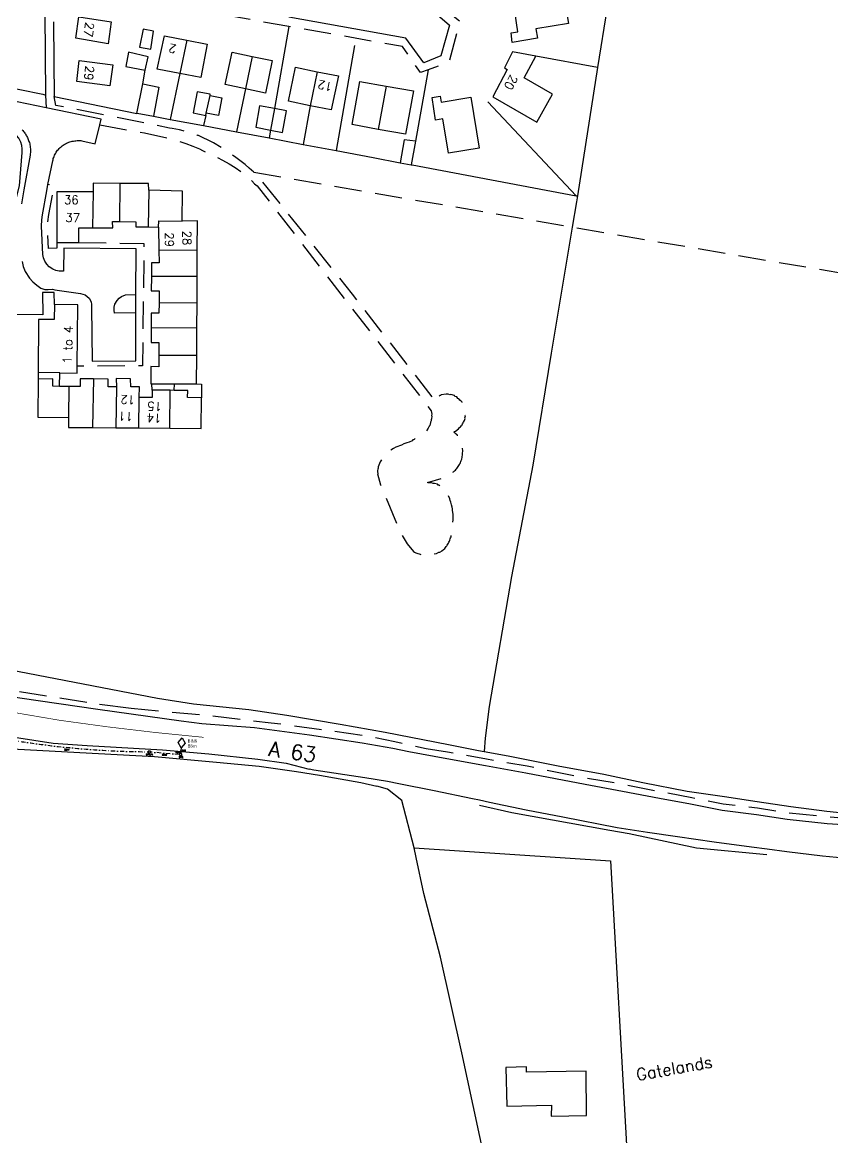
# Model space of a CAD drawing. Extents: x 441020 to 630336, y 432046 to 448236.
# Drawn here: x 629130.1 to 629318.4, y 447420.8 to 447680 of the extents above; entities that cross this region are included whole.
import ezdxf
from ezdxf.enums import TextEntityAlignment as Align

# ---------------------------------------------------------------- set-up
doc = ezdxf.new("R2010")
doc.units = 0
for name, pattern in [('1004', [6, 4, -2]), ('DASHDOT1', [2, 1, -0.5, 0, -0.5]), ('HIDDEN', [9.525, 6.35, -3.175]), ('SDLoops', [2, 1, 0, 1])]:
    doc.linetypes.add(name, pattern=pattern)
doc.layers.get('0').update_dxf_attribs({"color": 222, "linetype": 'CONTINUOUS'})
for name, color, linetype in [('BUILDOUT', 8, 'CONTINUOUS'), ('BUILDPK', 8, 'HIDDEN'), ('BUILDTXT', 8, 'CONTINUOUS'), ('du-EXISTINGBOX', 181, 'CONTINUOUS'), ('du-EXISTINGDUCT-F1', 181, 'DASHDOT1'), ('du-EXISTINGTEXT', 181, 'CONTINUOUS'), ('du-UTMCBOX', 40, 'CONTINUOUS'), ('du-UTMCDUCT-F1', 40, 'DASHDOT1'), ('du-UTMCTEXT', 40, 'CONTINUOUS'), ('GENLINE', 8, 'CONTINUOUS'), ('GENPECK', 8, 'HIDDEN'), ('LINES', 7, 'CONTINUOUS'), ('ROAD', 7, 'CONTINUOUS'), ('ROADTXT', 7, 'CONTINUOUS'), ('UTC MOVA LOOP LABELS', 1, 'CONTINUOUS'), ('UTC MOVA LOOPS', 3, 'CONTINUOUS')]:
    doc.layers.add(name, color=color, linetype=linetype)
doc.styles.add('KTS_TAHOMA', font='tahoma.ttf')
doc.styles.get("Standard").update_dxf_attribs({"font": 'simplex'})

# ---------------------------------------------------------------- blocks, each defined once
blk = doc.blocks.new('SPB')
at = {"flags": 128}
blk.add_lwpolyline([(-0.275, 0.2), (-0.275, -0.2), (0.275, -0.2), (0.275, 0.2)], close=True, dxfattribs=at)
blk = doc.blocks.new('A$C74C95650')
at = {"layer": 'UTC MOVA LOOPS'}
for p, q in [((0, 1.24), (0.92, 2.33)), ((0.69, 0), (0, 1.24)), ((1.61, 1.08), (0.69, 0)), ((0.92, 2.33), (1.61, 1.08))]:
    blk.add_line(p, q, dxfattribs=at)
blk = doc.blocks.new('TLB')
for p, q in [((-0.1, 0.1), (-0.1, -0.1)), ((0.1, 0.1), (-0.1, 0.1)), ((0.1, -0.1), (0.1, 0.1)), ((-0.1, -0.1), (0.1, -0.1))]:
    blk.add_line(p, q)

msp = doc.modelspace()

# ---------------------------------------------------------------- linework, layer by layer
at = {"layer": 'BUILDOUT', "flags": 128}
for points in [[(629244.11, 447685.13), (629255.76, 447686.99), (629256.96, 447679.69), (629249.36, 447678.44), (629249.74, 447676.28), (629243.91, 447675.34), (629243.63, 447677.53), (629245.2, 447677.81), (629244.11, 447685.13)], [(629143.23, 447681.24), (629150.74, 447680.13), (629150.02, 447675.03), (629142.48, 447676.33), (629143.23, 447681.24)], [(629163.11, 447676.84), (629168.27, 447675.83), (629172.99, 447674.94), (629171.53, 447667.16), (629166.69, 447668.13), (629161.43, 447669.13), (629163.11, 447676.84)], [(629183.46, 447672.02), (629188.09, 447671.12), (629186.59, 447663.54), (629181.95, 447664.54), (629177.2, 447665.53), (629178.82, 447673.03), (629183.46, 447672.02)], [(629249.36, 447672.14), (629244, 447673.12), (629242.12, 447669.44), (629242.7, 447669.03), (629239.36, 447662.65), (629249.65, 447656.76), (629253.26, 447663.29), (629246.7, 447667.1), (629249.36, 447672.14)], [(629143.31, 447671.09), (629151.1, 447670.14), (629150.44, 447665.25), (629142.75, 447666.22), (629143.31, 447671.09)], [(629196.99, 447660.6), (629191.91, 447661.64), (629193.55, 447669.55), (629198.61, 447668.52), (629203.55, 447667.57), (629201.81, 447659.64), (629196.99, 447660.6)], [(629208.47, 447666.21), (629214.64, 447665.17), (629220.93, 447664.05), (629219.07, 447653.97), (629212.78, 447655.09), (629206.68, 447656.24), (629208.47, 447666.21)], [(629214.64, 447665.17), (629212.78, 447655.09)], [(629234.3, 447662.56), (629236.2, 447650.71), (629229.09, 447649.55), (629227.78, 447657.55), (629226.1, 447657.25), (629225.27, 447662.49), (629227.15, 447662.82), (629227.39, 447661.44), (629234.3, 447662.56)], [(629170.72, 447626.97), (629161.79, 447627.01), (629161.87, 447624.07), (629160.07, 447624.09), (629160.06, 447620.94), (629160.04, 447617.62), (629161.85, 447617.62), (629161.84, 447614.8), (629161.83, 447612.43), (629160.02, 447612.43), (629160, 447608.98), (629159.98, 447605.59), (629161.79, 447605.57), (629161.78, 447602.58), (629161.76, 447599.95), (629159.96, 447599.97), (629159.94, 447596), (629160.16, 447596), (629165.42, 447595.97), (629165.59, 447595.97), (629170.57, 447595.95), (629170.6, 447602.53), (629170.63, 447608.94), (629170.67, 447614.76), (629170.69, 447620.9), (629170.72, 447626.97), (629170.79, 447633.82), (629167.18, 447633.8), (629167.28, 447640.76), (629159.47, 447640.95), (629159.43, 447642.57), (629152.79, 447642.57), (629146.51, 447642.6), (629146.5, 447640.58), (629138.06, 447640.63), (629138.11, 447632.14), (629138.1, 447628.83), (629143.19, 447628.81), (629143.21, 447632.2), (629146.4, 447632.22), (629151.07, 447632.26), (629151.02, 447633.67), (629152.7, 447633.67), (629156.45, 447633.65), (629156.44, 447632.44), (629159.33, 447632.43), (629161.75, 447632.42), (629161.79, 447627.01)], [(629152.7, 447633.67), (629152.79, 447642.57)], [(629159.47, 447640.95), (629159.33, 447632.43)], [(629146.5, 447640.58), (629146.4, 447632.22)], [(629161.75, 447632.42), (629161.76, 447633.82), (629167.18, 447633.8)], [(629170.69, 447620.9), (629160.06, 447620.94)], [(629138.77, 447598.52), (629142.81, 447598.49), (629142.82, 447600.07), (629142.94, 447614.37), (629137.54, 447614.42), (629137.51, 447610.91), (629133.87, 447610.94), (629133.77, 447598.6)], [(629170.67, 447614.76), (629161.84, 447614.8)], [(629170.63, 447608.94), (629160, 447608.98)], [(629170.6, 447602.53), (629161.78, 447602.58)], [(629151.96, 447595.28), (629150.04, 447595.29), (629150.05, 447597.05), (629146.61, 447597.11), (629143.49, 447597.16), (629143.5, 447595.34), (629140.87, 447595.36), (629138.74, 447595.38), (629137.14, 447595.47), (629137.16, 447597.1), (629133.76, 447597.04), (629133.69, 447588.2), (629140.84, 447588.14)], [(629138.77, 447598.52), (629133.77, 447598.6)], [(629140.87, 447595.36), (629140.84, 447588.14), (629140.83, 447585.85), (629146.41, 447585.81), (629151.77, 447585.77), (629157.13, 447585.72), (629164.37, 447585.67), (629171.63, 447585.62), (629171.67, 447592.72), (629168.48, 447592.76), (629168.5, 447594.43), (629165.47, 447594.45), (629165.37, 447594.46), (629164.44, 447594.47), (629160.22, 447594.5), (629160.21, 447592.81), (629157.25, 447592.83), (629157.29, 447595.24), (629155.28, 447595.26), (629155.22, 447597.11), (629151.91, 447597.18), (629151.96, 447595.28), (629151.77, 447585.77)], [(629146.61, 447597.11), (629146.41, 447585.81)], [(629164.37, 447585.67), (629164.44, 447594.47)], [(629157.13, 447585.72), (629157.25, 447592.83)], [(629242.61, 447428.11), (629253.03, 447428.33), (629252.97, 447425.78), (629261.18, 447425.92), (629261.07, 447436.26), (629247.19, 447436.03), (629247.18, 447437.25), (629242.43, 447437.12), (629242.61, 447428.11)]]:
    msp.add_lwpolyline(points, dxfattribs=at)
at = {"layer": 'BUILDPK', "flags": 128}
for points in [[(629133.77, 447598.6), (629133.76, 447597.04)], [(629138.74, 447595.38), (629138.77, 447598.52)], [(629160.22, 447594.5), (629160.16, 447596)], [(629165.37, 447594.46), (629165.42, 447595.97)]]:
    msp.add_lwpolyline(points, dxfattribs=at)
at = {"layer": 'du-EXISTINGDUCT-F1', "flags": 128}
msp.add_lwpolyline([(629125.65, 447513.54, 0.008108), (629132.03, 447512.51, 0.008108), (629138.44, 447511.69, 0.01305), (629148.81, 447510.81, 0.01305), (629159.21, 447510.47)], format="xyb", dxfattribs=at)
at = {"layer": 'du-UTMCDUCT-F1', "flags": 128}
for points in [[(629166.53, 447509.82), (629159.91, 447510.38)], [(629166.94, 447510.58), (629166.91, 447510.09)]]:
    msp.add_lwpolyline(points, dxfattribs=at)
at = {"layer": 'GENLINE', "flags": 128}
for points in [[(629268.35, 447697.86), (629268.23, 447697.43), (629263.74, 447669.52), (629259.09, 447639.64), (629258.82, 447638.28), (629257.83, 447632.41), (629252.98, 447603.11), (629248.67, 447577.06), (629243.71, 447551.2), (629238.51, 447521.02), (629237.58, 447513.65)], [(629137.34, 447680.09), (629137.36, 447670.85), (629137.48, 447662.74), (629156.66, 447658.84), (629156.75, 447658.85), (629160.53, 447658.2), (629164.43, 447657.37), (629172.19, 447656.01), (629179.87, 447654.53), (629187.43, 447653.13), (629195.32, 447651.58), (629202.98, 447650.2), (629211.59, 447648.58), (629217.9, 447647.37), (629220.42, 447646.9), (629220.64, 447646.84), (629258.77, 447639.69), (629259.09, 447639.64)], [(629158.16, 447678.4), (629157.28, 447674.18), (629159.9, 447673.73), (629160.58, 447677.92), (629158.16, 447678.4)], [(629191.97, 447679.02), (629188.65, 447659.95), (629187.72, 447654.91), (629187.43, 447653.13)], [(629168.27, 447675.83), (629166.69, 447668.13), (629164.43, 447657.37)], [(629207.28, 447674.63), (629202.98, 447650.2)], [(629156.66, 447658.84), (629158.08, 447665.69), (629158.64, 447668.84), (629159.3, 447672), (629154.75, 447673.02), (629154.11, 447669.76), (629158.64, 447668.84)], [(629183.46, 447672.02), (629181.95, 447664.54), (629179.87, 447654.53)], [(629263.74, 447669.52), (629249.36, 447672.14)], [(629198.61, 447668.52), (629196.99, 447660.6), (629195.32, 447651.58)], [(629224.34, 447668.92), (629221.39, 447652.35), (629220.42, 447646.9)], [(629121.15, 447666.04), (629127.89, 447664.7), (629129.47, 447664.37), (629134.84, 447663.29), (629135.27, 447663.16), (629135.48, 447663.1)], [(629158.08, 447665.69), (629161.77, 447664.92), (629160.53, 447658.2)], [(629172.8, 447658.86), (629173.69, 447662.98), (629173.74, 447663.29), (629170.69, 447663.87), (629169.74, 447658.92), (629172.69, 447658.33), (629172.8, 447658.86)], [(629173.69, 447662.98), (629176.43, 447662.45), (629175.63, 447658.35), (629172.8, 447658.86)], [(629238.24, 447661.54), (629258.77, 447639.69)], [(629185.2, 447660.55), (629184.34, 447655.63), (629187.72, 447654.91), (629190.55, 447654.39), (629191.49, 447659.43), (629188.65, 447659.95), (629185.2, 447660.55)], [(629172.69, 447658.33), (629172.19, 447656.01)], [(629137.54, 447614.42), (629137.5, 447617.22), (629134.76, 447617.19), (629134.88, 447611.98), (629128.42, 447612.05), (629128.58, 447616.6), (629128.27, 447620.05), (629127.45, 447623.8), (629127.17, 447634.82), (629127.41, 447636.03), (629127.67, 447636.59), (629128.11, 447637.53), (629128.67, 447638.95), (629129.45, 447641.98), (629130.01, 447649.74), (629130.06, 447650.56), (629129.97, 447651.38), (629129.74, 447652.17), (629129.26, 447653.06), (629128.73, 447653.7), (629128.1, 447654.22), (629126.81, 447654.86), (629126.56, 447653.84)], [(629221.39, 447652.35), (629218.79, 447652.7), (629217.9, 447647.37)], [(629075.64, 447574.58), (629080.04, 447538.9), (629124.89, 447530), (629161.49, 447522.89)], [(629148.03, 447521.51), (629155.4, 447520.59)], [(629161.49, 447522.89), (629169.84, 447521.63), (629182.68, 447520.25), (629191.54, 447518.98), (629203.89, 447516.91), (629214.38, 447515.01), (629229.11, 447512.14)], [(629124.76, 447511.29), (629143.41, 447510.33), (629160.75, 447509.35), (629175.2, 447508.06), (629185.12, 447507.08), (629193.76, 447505.87)], [(629229.11, 447512.14), (629236.07, 447510.74), (629237.41, 447510.51), (629242.98, 447509.53), (629254.57, 447507.22), (629265.17, 447505.24), (629274.25, 447503.3), (629284.57, 447501.27), (629293.21, 447500.06), (629300.84, 447498.87), (629308.66, 447497.72), (629316.97, 447496.66), (629324.43, 447495.85), (629333.98, 447495.82), (629342.61, 447495.83), (629351.05, 447495.2), (629360.53, 447494.44), (629370.51, 447494.28), (629382.14, 447493.4), (629393.38, 447492.45), (629397.8, 447492.73), (629400.53, 447494.53), (629401.79, 447498.31)], [(629237.58, 447513.65), (629237.41, 447510.51)], [(629193.76, 447505.87), (629199.1, 447504.99), (629208.74, 447503.35), (629212.44, 447502.48)], [(629221.58, 447485.92), (629221.08, 447488.17), (629218.22, 447499.14), (629214.9, 447501.8), (629212.44, 447502.48)], [(629236.28, 447498.08), (629243.8, 447496.37), (629266.56, 447492.28), (629271.07, 447491.46), (629286.69, 447488.14), (629303.02, 447486.57)], [(629221.08, 447488.17), (629266.72, 447485.1), (629270.55, 447417.73), (629268.44, 447413.6), (629267.17, 447403.62), (629266.79, 447401.73), (629263.46, 447399.31), (629251.89, 447396.44), (629248.74, 447395.27), (629246, 447392.96), (629243.96, 447389.04)], [(629239.03, 447408.79), (629232.19, 447440.48), (629227.22, 447462.75), (629223.38, 447477.51), (629221.58, 447485.92)]]:
    msp.add_lwpolyline(points, dxfattribs=at)
at = {"layer": 'GENPECK', "flags": 128}
for points in [[(629209.98, 447740.62), (629207.09, 447712.27), (629205.12, 447693.64), (629205.1, 447692.01), (629205.25, 447690.62), (629205.49, 447689.85), (629205.91, 447688.6), (629206.6, 447687.61), (629207.01, 447686.97), (629208.07, 447686.14), (629209.23, 447685.33), (629210.44, 447684.84), (629211.61, 447684.54), (629222.25, 447682.36), (629225.73, 447685.11), (629231.76, 447680.29), (629229.2, 447670.7), (629224.34, 447668.92), (629222.62, 447668.31), (629218.39, 447674.37), (629191.97, 447679.02), (629169.74, 447682.99), (629158.07, 447685.19)], [(629135.48, 447663.1), (629135.63, 447660.08)], [(629148.05, 447656.14), (629158.48, 447654.28), (629164.92, 447652.89), (629166.44, 447652.35), (629168.06, 447651.82), (629169.69, 447651.2), (629171.23, 447650.56), (629171.91, 447650.17), (629173.56, 447649.45), (629175.11, 447648.71), (629176.57, 447647.95), (629178.14, 447647.11), (629179.51, 447646.24), (629181.37, 447644.94), (629182.79, 447643.77), (629183.41, 447643.17), (629184.04, 447642.47), (629184.64, 447641.97), (629225.09, 447589.73), (629225.23, 447588.95), (629225.18, 447588.63), (629225.22, 447588.44), (629225.12, 447587.81), (629225.06, 447587.6), (629225.1, 447587.4), (629224.95, 447587.07), (629224.89, 447586.85), (629224.82, 447586.64), (629224.78, 447586.33), (629224.62, 447586.1), (629224.55, 447585.88), (629224.45, 447585.86), (629224.39, 447585.65), (629223.91, 447584.95), (629223.55, 447584.69), (629223.29, 447584.44), (629222.93, 447584.17), (629222.65, 447584.02), (629222.29, 447583.75), (629221.73, 447583.45), (629221.56, 447583.32), (629221.28, 447583.17), (629221.1, 447583.03), (629220.8, 447582.98), (629220.64, 447582.75), (629219.99, 447582.43), (629219.41, 447582.23), (629218.74, 447582.01), (629218.19, 447581.7), (629216.84, 447581.26), (629216.29, 447580.96), (629214.85, 447579.89), (629214.17, 447579.16), (629213.81, 447578.9), (629213.57, 447578.55), (629213.5, 447578.33), (629213.18, 447577.87), (629213.05, 447577.44), (629212.91, 447577.11), (629212.78, 447576.68), (629212.73, 447576.37), (629212.67, 447576.15), (629212.62, 447575.84), (629212.56, 447575.63), (629212.67, 447575.04), (629212.57, 447575.02), (629213.32, 447572.51), (629217.77, 447561.72), (629219.51, 447558.78), (629220.94, 447557.01), (629221.18, 447556.84), (629221.51, 447556.7), (629221.94, 447556.57), (629222.27, 447556.43), (629222.48, 447556.36), (629223.11, 447556.27), (629223.32, 447556.21), (629223.62, 447556.26), (629223.93, 447556.22), (629224.14, 447556.15), (629226.31, 447556.54), (629226.87, 447556.84), (629227.06, 447556.87), (629227.62, 447557.17), (629227.6, 447557.27), (629227.88, 447557.42), (629228.24, 447557.69), (629228.56, 447558.15), (629228.74, 447558.29), (629228.8, 447558.5), (629229.13, 447558.97), (629229.19, 447559.18), (629229.35, 447559.41), (629229.42, 447559.63), (629229.46, 447559.94), (629229.53, 447560.15), (629229.69, 447560.39), (629229.73, 447560.7), (629229.8, 447560.91), (629229.84, 447561.23), (629229.91, 447561.44), (629229.86, 447561.74), (629229.92, 447561.95), (629229.96, 447562.26), (629230.03, 447562.48), (629230.07, 447562.79), (629230.02, 447563.09), (629230.09, 447563.3), (629230.13, 447563.61), (629230.1, 447563.81), (629230.21, 447564.34), (629230.14, 447564.73), (629230.16, 447565.14), (629230.18, 447565.65), (629230.02, 447566.54), (629230.05, 447566.95), (629229.98, 447567.34), (629229.79, 447567.82), (629229.67, 447568.51), (629229.5, 447568.88), (629229.43, 447569.28), (629228.93, 447570.41), (629228.66, 447570.77), (629228.49, 447571.14), (629228.24, 447571.4), (629228.11, 447571.58), (629226.95, 447572.39), (629226.73, 447572.46), (629226.5, 447572.62), (629225.86, 447572.81), (629225.55, 447572.85), (629225.12, 447572.98), (629224.92, 447572.95), (629224.61, 447572.99), (629224.41, 447572.96), (629224.2, 447573.02), (629228.24, 447574.25), (629228.42, 447574.38), (629228.72, 447574.43), (629229, 447574.58), (629229.18, 447574.72), (629229.73, 447575.02), (629229.91, 447575.15), (629230.07, 447575.38), (629230.25, 447575.52), (629230.51, 447575.77), (629230.69, 447575.9), (629230.85, 447576.13), (629231.03, 447576.27), (629231.68, 447577.19), (629231.75, 447577.41), (629231.91, 447577.64), (629231.95, 447577.95), (629232.02, 447578.17), (629232.16, 447578.5), (629232.29, 447578.93), (629232.38, 447579.55), (629232.35, 447579.75), (629232.44, 447580.37), (629232.09, 447582.34), (629231.79, 447582.9), (629231.75, 447583.1), (629231.62, 447583.28), (629231.47, 447583.55), (629231.23, 447583.72), (629231.18, 447584.01), (629230.95, 447584.17), (629230.82, 447584.35), (629230.59, 447584.51), (629230.45, 447584.69), (629230.34, 447584.77), (629230.52, 447584.91), (629230.71, 447584.94), (629231.43, 447585.48), (629231.67, 447585.82), (629231.85, 447585.96), (629232.01, 447586.19), (629232.19, 447586.32), (629232.27, 447586.44), (629232.34, 447586.65), (629232.5, 447586.89), (629232.56, 447587.1), (629232.81, 447587.45), (629232.93, 447587.88), (629232.9, 447588.07), (629233.03, 447588.5), (629232.97, 447588.8), (629233.04, 447589.01), (629233, 447589.21), (629233.07, 447589.42), (629232.91, 447590.31), (629232.77, 447590.49), (629232.74, 447590.69), (629232.59, 447590.96), (629232.55, 447591.16), (629232.29, 447591.52), (629232.25, 447591.72), (629232.12, 447591.9), (629232.02, 447591.88), (629231.99, 447592.08), (629231.77, 447592.14), (629231.5, 447592.5), (629231.29, 447592.56), (629231.02, 447592.92), (629230.59, 447593.05), (629230.46, 447593.23), (629229.6, 447593.48), (629229.41, 447593.45), (629228.98, 447593.57), (629228.78, 447593.54), (629228.57, 447593.6), (629227.38, 447593.39), (629227.2, 447593.26), (629227.11, 447593.24), (629226.93, 447593.11), (629226.94, 447593.01), (629226.75, 447592.97), (629226.59, 447592.74), (629226.6, 447592.64), (629226.42, 447592.51), (629226.44, 447592.41), (629226.36, 447592.3), (629226.3, 447592.08), (629226.31, 447591.98), (629226.23, 447591.87), (629226.25, 447591.77), (629206.77, 447616.85), (629184.84, 447644.24), (629183.86, 447645.18), (629182.78, 447646.11), (629181.82, 447646.95), (629179.7, 447648.61), (629178.56, 447649.32), (629176.82, 447650.53), (629174.53, 447651.96), (629170.87, 447653.74), (629170.67, 447653.71), (629169.89, 447654.08), (629169.13, 447654.35), (629168.28, 447654.6), (629167.44, 447654.76), (629166.58, 447655.01), (629164.9, 447655.32), (629164.27, 447655.41), (629137.85, 447660.68), (629137.48, 447662.74)], [(629183.86, 447645.18), (629257.83, 447632.41), (629305.07, 447624.35), (629346.44, 447617.27), (629419.3, 447605.62)], [(629138.1, 447628.83), (629138.12, 447627.47), (629136.13, 447627.44), (629135.95, 447631.1), (629135.88, 447632.92), (629136.21, 447635.31), (629137.44, 447641.88), (629136.04, 447642.31)], [(629143.19, 447628.81), (629158.32, 447628.57), (629157.98, 447600.18), (629142.82, 447600.07)], [(629156.47, 447612.45), (629156.48, 447616.77)], [(629170.57, 447595.95), (629171.72, 447595.93), (629171.67, 447592.72)], [(629074.07, 447578.26), (629075.49, 447566.22), (629077.09, 447550.36), (629078.63, 447537.12), (629079.29, 447535.72), (629080.12, 447534.44), (629080.24, 447534.36), (629081.33, 447533.34), (629082.61, 447532.45), (629084.06, 447531.69), (629085.68, 447531.16), (629087.23, 447531.03), (629088.34, 447531.03), (629100.17, 447529.07), (629118.76, 447526.17), (629136.22, 447523.38), (629148.03, 447521.51)], [(629155.4, 447520.59), (629173.37, 447518.9), (629187.89, 447517.22), (629201, 447515.48), (629210.17, 447514.16), (629216.59, 447512.87), (629223.89, 447511.22)], [(629223.89, 447511.22), (629228.9, 447510.48), (629237.93, 447508.83), (629247.36, 447507.16), (629261.06, 447504.41), (629269.85, 447502.92), (629278.48, 447501.2), (629285.63, 447499.83), (629292.9, 447498.38), (629300.88, 447497.46), (629308, 447496.29), (629317.2, 447495.38), (629325.75, 447494.67), (629335.2, 447494.11), (629340.74, 447493.77), (629345.56, 447493.51), (629351.6, 447493.26), (629357.34, 447492.96), (629362.06, 447492.68), (629369.3, 447491.94), (629378.22, 447490.88), (629384.71, 447490.4), (629389.96, 447489.41), (629394.82, 447488.95), (629397.81, 447488.67), (629400.77, 447489.19)]]:
    msp.add_lwpolyline(points, dxfattribs=at)
at = {"layer": 'LINES', "linetype": '1004', "const_width": 0.15, "flags": 128}
msp.add_lwpolyline([(629101.99, 447523.87, -0.003615), (629138.7, 447517.79, 0.013768), (629172.22, 447513.82, 3.650149)], format="xyb", dxfattribs=at)
at = {"layer": 'ROAD', "flags": 128}
for points in [[(629225.46, 447682.63), (629229.29, 447679.35), (629227.31, 447672.19), (629223.33, 447670.57), (629219.16, 447676.33), (629192, 447681.16)], [(629135.27, 447682.06), (629135.48, 447663.1)], [(629130.03, 447624.37), (629130.31, 447623.21), (629130.75, 447622.1), (629131.71, 447620.57), (629132.52, 447619.68), (629133.44, 447618.93), (629134.34, 447618.18), (629135.29, 447617.89), (629136.1, 447617.93), (629137.05, 447617.99), (629137.64, 447617.85), (629143.58, 447616.97), (629144.67, 447616.65), (629145.17, 447616.3), (629145.61, 447615.85), (629146.06, 447615), (629146.18, 447614.39), (629146.18, 447613.77), (629146.32, 447601.26), (629156.45, 447601.34), (629156.47, 447612.45), (629151.5, 447612.38), (629151.39, 447613.07), (629151.42, 447613.78), (629151.6, 447614.46), (629152.08, 447615.38), (629152.56, 447615.9), (629153.12, 447616.31), (629154.03, 447616.69), (629156.48, 447616.77), (629156.5, 447627.38), (629139.73, 447627.51), (629139.67, 447622.16), (629138.66, 447622.17), (629137.88, 447622.32), (629137.14, 447622.63), (629136.33, 447623.19), (629135.78, 447623.76), (629135.3, 447624.48), (629134.99, 447625.23), (629134.82, 447626.02), (629134.56, 447632.63), (629134.61, 447634.06), (629134.8, 447635.26), (629135.75, 447640.85), (629136.04, 447642.31), (629137.16, 447647.8), (629137.22, 447648.07), (629137.28, 447648.33), (629137.37, 447648.59), (629137.47, 447648.84), (629137.58, 447649.09), (629137.7, 447649.34), (629137.83, 447649.57), (629137.97, 447649.81), (629138.12, 447650.03), (629138.28, 447650.25), (629138.45, 447650.46), (629138.66, 447650.67), (629138.86, 447650.87), (629139.09, 447651.08), (629139.32, 447651.26), (629139.57, 447651.44), (629139.82, 447651.59), (629140.08, 447651.74), (629140.34, 447651.88), (629140.61, 447652), (629140.89, 447652.11), (629141.15, 447652.19), (629141.42, 447652.28), (629141.69, 447652.34), (629141.98, 447652.4), (629142.25, 447652.45), (629142.53, 447652.48), (629142.81, 447652.51), (629143.09, 447652.52), (629143.38, 447652.52), (629143.65, 447652.51), (629143.93, 447652.48), (629147.02, 447651.77), (629148.05, 447656.14), (629148.36, 447657.45), (629135.63, 447660.08), (629126.64, 447661.94)], [(629130.04, 447654.99), (629130.2, 447654.82), (629130.36, 447654.63), (629130.5, 447654.45), (629130.65, 447654.26), (629130.78, 447654.06), (629130.91, 447653.85), (629131.03, 447653.64), (629131.15, 447653.42), (629131.25, 447653.21), (629131.36, 447652.99), (629131.45, 447652.78), (629131.54, 447652.55), (629131.62, 447652.32), (629131.71, 447652.05), (629131.79, 447651.77), (629131.85, 447651.49), (629131.9, 447651.19), (629131.93, 447650.9), (629131.95, 447650.61), (629131.96, 447650.32), (629131.96, 447650.02), (629131.94, 447649.74), (629131.91, 447649.44), (629131.88, 447649.15), (629130.4, 447641.08), (629129.88, 447637.84)], [(629074.07, 447578.26), (629073.47, 447577.65), (629072.98, 447576.95), (629072.73, 447576.09), (629072.57, 447575.25), (629073.57, 447566.19), (629075, 447552.43), (629076.5, 447538.27), (629076.86, 447536.81), (629077.43, 447535.29), (629077.58, 447535.01), (629078.28, 447533.91), (629079.2, 447532.76), (629079.45, 447532.5), (629080.49, 447531.77), (629081.73, 447531.07), (629082.73, 447530.64), (629083.68, 447530.4), (629093.33, 447528.66), (629108.45, 447526.47), (629129.48, 447523), (629147.63, 447520.33), (629166.99, 447517.67), (629171.78, 447517)], [(629171.78, 447517), (629184.02, 447516.12), (629196.81, 447514.43), (629209.03, 447512.54), (629216.17, 447511.27), (629219.86, 447510.5)], [(629124.71, 447514.43), (629137.24, 447512.49), (629145.15, 447511.96), (629162.61, 447510.9), (629173.43, 447509.98), (629184.82, 447508.75), (629191.39, 447507.78), (629196.72, 447506.39)], [(629219.86, 447510.5), (629228.67, 447508.92), (629237.7, 447507.27), (629247.04, 447505.57), (629260.81, 447502.94), (629269.52, 447501.34), (629278.14, 447499.72), (629285.29, 447498.35), (629292.65, 447496.91), (629300.65, 447495.9), (629307.75, 447494.82), (629317.07, 447493.83), (629325.61, 447493.22)], [(629322.5, 447485.56), (629315.98, 447486.23), (629307.68, 447487.19), (629303.11, 447487.8), (629299.47, 447488.27), (629290.82, 447489.48), (629282.28, 447490.71), (629275.3, 447491.7), (629268.3, 447492.79), (629255.68, 447495.23), (629247.16, 447496.86), (629238.61, 447498.7), (629236.29, 447499.2), (629234.7, 447499.53), (629225.74, 447501.39), (629217.54, 447502.98), (629214.9, 447503.53), (629209.66, 447504.42), (629197.77, 447506.17), (629196.72, 447506.39)]]:
    msp.add_lwpolyline(points, dxfattribs=at)
at = {"layer": 'UTC MOVA LOOPS'}
msp.add_line((629166.98, 447511.36), (629166.94, 447510.68), dxfattribs=at)

# ---------------------------------------------------------------- block references
at = {"layer": 'du-EXISTINGBOX', "color": 6, "linetype": 'SDLoops', "rotation": 358.2206074090571}
msp.add_blockref('SPB', (629159.56, 447510.43), dxfattribs=at)
at = {"layer": 'du-UTMCBOX', "color": 0}
for name, p, rotation in [('SPB', (629166.88, 447509.83), 356.8793410631413), ('TLB', (629166.95, 447510.68), 354.809338258832)]:
    msp.add_blockref(name, p, dxfattribs=dict(at, rotation=rotation))
at = {"layer": 'UTC MOVA LOOPS'}
msp.add_blockref('A$C74C95650', (629166.29, 447511.36), dxfattribs=at)

# ---------------------------------------------------------------- texts
at = {"layer": 'BUILDTXT'}
for s, rotation, p in [('27', 262.6664, (629144.55, 447678.42)), ('2', 167.6664, (629165.18, 447674.87)), ('29', 264.3664, (629144.62, 447668.28)), ('20', 241.2664, (629242.74, 447666.5)), ('12', 167.8664, (629200.64, 447666.24))]:
    msp.add_text(s, height=2, rotation=rotation, dxfattribs=at).set_placement(p, align=Align.CENTER)
for s, height, rotation, p in [('36', 2, 359.2664, (629139.74, 447637.76)), ('37', 2, 359.2664, (629140.07, 447633.61)), ('29', 2, 270.2664, (629163.23, 447631.17)), ('28', 2, 270.2664, (629167.32, 447631.58)), ('1 to 4', 2, 87.4664, (629141.46, 447600.6)), ('12', 2, 177.2664, (629156.33, 447593.19)), ('15', 2, 177.2664, (629162.58, 447591.66)), ('11', 2, 177.2664, (629155.84, 447589.34)), ('14', 2, 177.2664, (629162.45, 447588.94)), ('Gatelands', 2.75, 10.0664, (629272.95, 447434))]:
    msp.add_text(s, height=height, rotation=rotation, dxfattribs=at).set_placement(p)
at = {"layer": 'du-EXISTINGTEXT'}
msp.add_text('SD1F', height=0.36, rotation=357.2086, dxfattribs=at).set_placement((629139.85, 447510.77))
at = {"layer": 'du-EXISTINGTEXT', "linetype": 'SDLoops'}
msp.add_text('SPB/6', height=0.36, dxfattribs=at).set_placement((629158.81, 447509.66))
at = {"layer": 'du-UTMCTEXT'}
for rotation, p in [(356.3104, (629162.54, 447509.6)), (354.8745, (629165.67, 447510.21))]:
    msp.add_text('SD1F', height=0.36, rotation=rotation, dxfattribs=at).set_placement(p)
for s, p in [('SPB', (629166.44, 447509.06)), ('TLB', (629167.2, 447510.56))]:
    msp.add_text(s, height=0.36, dxfattribs=at).set_placement(p)
at = {"layer": 'ROADTXT'}
msp.add_text('A 63', height=3.5, rotation=352.1664, dxfattribs=at).set_placement((629198.36, 447509.73), align=Align.MIDDLE_RIGHT)
at = {"layer": 'UTC MOVA LOOP LABELS', "char_height": 0.75, "attachment_point": 1, "style": 'KTS_TAHOMA'}
for s, width, insert in [('88m', 1.2418, (629168.51, 447512.18)), ('BIN6', 10.1818, (629168.51, 447513.36))]:
    msp.add_mtext_dynamic_manual_height_columns(s, width=width, gutter_width=1.8, heights=[0], dxfattribs=dict(at, insert=insert))

doc.saveas('drawing.dxf')
